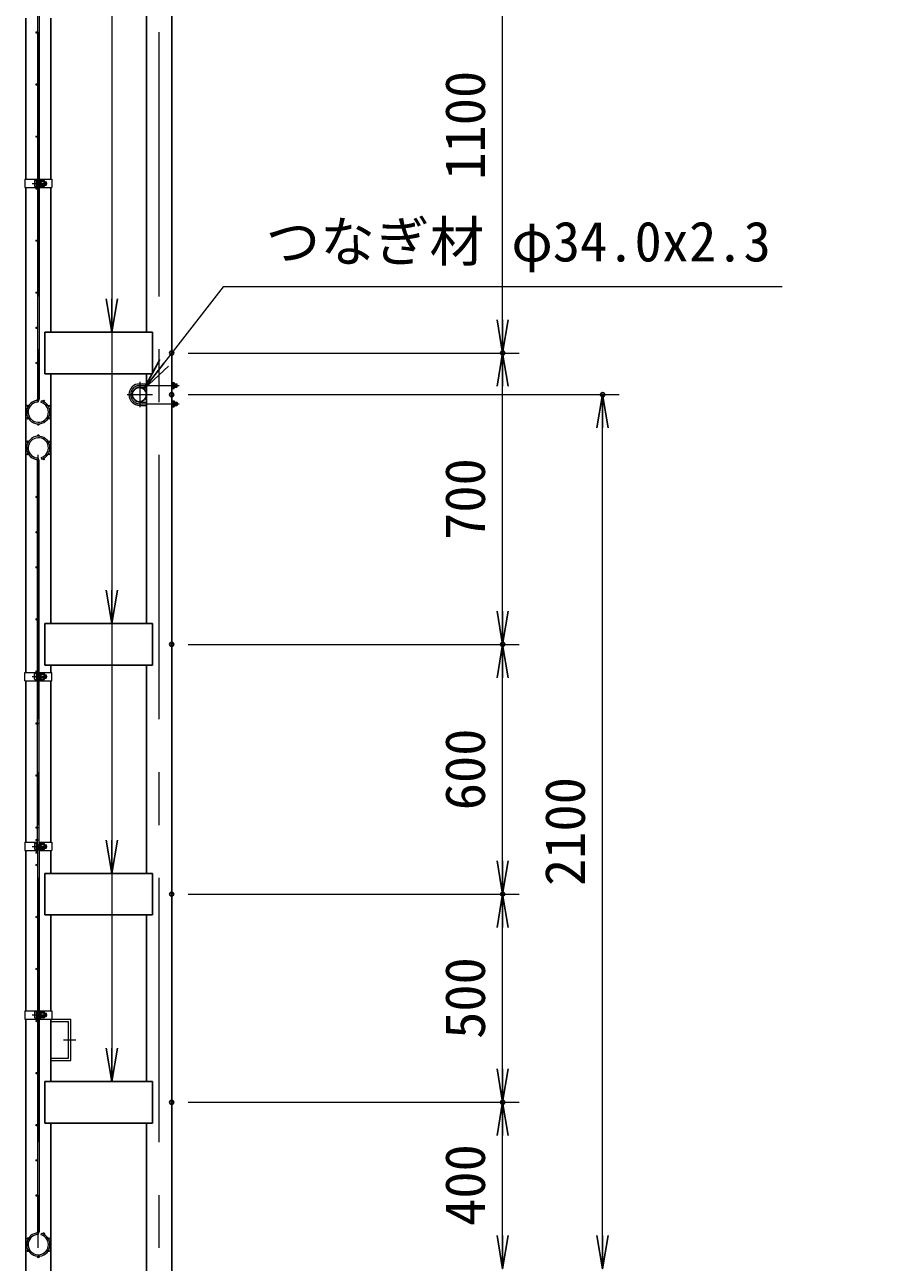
# Model space of a CAD drawing. Units: millimetres, scale not verified. Extents: x -8400 to 8400, y -5940 to 5940.
# Drawn here: x -1921 to 143, y -2901 to 72 of the extents above; entities that cross this region are included whole.
import ezdxf
from ezdxf.enums import TextEntityAlignment as Align

# ---------------------------------------------------------------- set-up
doc = ezdxf.new("R2010")
doc.units = ezdxf.units.MM
doc.header["$LTSCALE"] = 20
doc.header["$PDMODE"] = 32
doc.header["$PDSIZE"] = 10
doc.linetypes.add('USER1', pattern=[50.8, 31.75, -6.35, 6.35, -6.35])
for name, color, linetype, lineweight in [('0-3_D-STR1', 1, 'Continuous', 25), ('0-4_D-STR-DIM', 7, 'Continuous', 13), ('0-A_D-STR3', 3, 'Continuous', 13), ('0-B_D-STR2', 7, 'Continuous', 13), ('0-C_D-BMK', 2, 'USER1', 13), ('0-D_D-STR-TXT', 7, 'Continuous', 13)]:
    doc.layers.add(name, color=color, linetype=linetype, lineweight=lineweight)
doc.layers.add('0-5_0', color=7, linetype='Continuous')
doc.layers.add('0-6_Defpoints', color=7, linetype='Continuous')
doc.styles.add('ＭＳ ゴシック', font='')
doc.styles.get('ＭＳ ゴシック').set_extended_font_data('MS Gothic')

# ---------------------------------------------------------------- blocks, each defined once
blk = doc.blocks.new('_Open')
at = {"layer": '0-5_0'}
blk.add_line((-20, 3.333), (0, 0), dxfattribs=at)
blk.add_lwpolyline([(-20, -3.333), (0, 0), (-20, 0)], dxfattribs=at)

msp = doc.modelspace()

# ---------------------------------------------------------------- linework, layer by layer
at = {"layer": '0-3_D-STR1'}
for p, q in [((-1568.62, -3617), (-1568.62, 2492)), ((-1629.12, 333), (-1629.12, -667)), ((-1919.12, 87.5), (-1919.12, -299.75)), ((-1858.62, -299.75), (-1858.62, 87.5)), ((-1919.12, -319.75), (-1919.12, -1484.25)), ((-1858.62, -667), (-1858.62, -319.75)), ((-1614.87, -667), (-1872.87, -667)), ((-1872.87, -667), (-1872.87, -767)), ((-1614.87, -667), (-1614.87, -767)), ((-1614.87, -767), (-1872.87, -767)), ((-1858.62, -1367), (-1858.62, -767)), ((-1629.12, -767), (-1629.12, -1367)), ((-1614.87, -1367), (-1872.87, -1367)), ((-1872.87, -1367), (-1872.87, -1467)), ((-1614.87, -1367), (-1614.87, -1467)), ((-1919.12, -1479.75), (-1919.12, -1484.25)), ((-1614.87, -1467), (-1872.87, -1467)), ((-1858.62, -1484.25), (-1858.62, -1467)), ((-1629.12, -1467), (-1629.12, -1967)), ((-1919.12, -1504.25), (-1919.12, -1892.5)), ((-1919.12, -1504.25), (-1919.12, -1587)), ((-1858.62, -1892.5), (-1858.62, -1504.25)), ((-1919.12, -1912.5), (-1919.12, -2297)), ((-1858.62, -1967), (-1858.62, -1912.5)), ((-1614.87, -1967), (-1872.87, -1967)), ((-1872.87, -1967), (-1872.87, -2067)), ((-1614.87, -1967), (-1614.87, -2067)), ((-1614.87, -2067), (-1872.87, -2067)), ((-1858.62, -2297), (-1858.62, -2067)), ((-1629.12, -2067), (-1629.12, -2467)), ((-1919.12, -2317), (-1919.12, -3617)), ((-1858.62, -2467), (-1858.62, -2317)), ((-1614.87, -2467), (-1872.87, -2467)), ((-1872.87, -2467), (-1872.87, -2567)), ((-1614.87, -2467), (-1614.87, -2567)), ((-1614.87, -2567), (-1872.87, -2567)), ((-1858.62, -3617), (-1858.62, -2567)), ((-1629.12, -2567), (-1629.12, -3617))]:
    msp.add_line(p, q, dxfattribs=at)
msp.add_circle((-1646.12, -817), 17, dxfattribs=at)
at = {"layer": '0-4_D-STR-DIM'}
for p, q in [((-773.87, -637), (-773.87, 303)), ((-1528.62, -717), (-733.87, -717)), ((-1528.62, -717), (-733.87, -717)), ((-773.87, -1337), (-773.87, -797)), ((-1528.62, -817), (-493.87, -817)), ((-533.87, -2837), (-533.87, -897)), ((-1528.62, -1417), (-733.87, -1417)), ((-1528.62, -1417), (-733.87, -1417)), ((-773.87, -1937), (-773.87, -1497)), ((-1528.62, -2017), (-733.87, -2017)), ((-1528.62, -2017), (-733.87, -2017)), ((-773.87, -2437), (-773.87, -2097)), ((-1528.62, -2517), (-733.87, -2517)), ((-1528.62, -2517), (-733.87, -2517)), ((-773.87, -2837), (-773.87, -2597))]:
    msp.add_line(p, q, dxfattribs=at)
at = {"layer": '0-6_Defpoints'}
for p in [(-1568.62, -717), (-1568.62, -717), (-773.87, -717), (-1568.62, -817), (-533.87, -817), (-1568.62, -1417), (-1568.62, -1417), (-773.87, -1417), (-1568.62, -2017), (-773.87, -2017), (-1568.62, -2517), (-1568.62, -2517), (-773.87, -2517)]:
    msp.add_point(p, dxfattribs=at)
at = {"layer": '0-A_D-STR3'}
for p, q in [((-1921.42, -299.75), (-1890.67, -299.75)), ((-1921.42, -299.75), (-1921.42, -319.75)), ((-1921.42, -319.75), (-1890.67, -319.75)), ((-1897.77, -303.25), (-1897.77, -316.25)), ((-1892.97, -319.75), (-1892.97, -299.75)), ((-1892.97, -301.75), (-1892.97, -317.75)), ((-1890.67, -319.75), (-1890.67, -299.75)), ((-1890.67, -305.75), (-1887.07, -305.75)), ((-1890.67, -306.42), (-1887.07, -306.42)), ((-1890.67, -313.07), (-1887.07, -313.07)), ((-1890.67, -313.75), (-1887.07, -313.75)), ((-1887.07, -319.75), (-1887.07, -299.75)), ((-1887.07, -299.75), (-1856.32, -299.75)), ((-1887.07, -319.75), (-1856.32, -319.75)), ((-1884.77, -319.75), (-1884.77, -299.75)), ((-1884.77, -305.25), (-1884.39, -302.09)), ((-1884.77, -305.25), (-1884.77, -314.25)), ((-1884.77, -314.25), (-1884.39, -317.41)), ((-1882.62, -302), (-1884.29, -302)), ((-1882.64, -317.5), (-1884.29, -317.5)), ((-1882.58, -309.75), (-1882.58, -302.02)), ((-1875.78, -305.99), (-1882.58, -305.99)), ((-1882.58, -309.75), (-1882.58, -317.47)), ((-1875.78, -313.5), (-1882.58, -313.5)), ((-1882.48, -302.24), (-1882.52, -302.07)), ((-1875.78, -302.24), (-1882.48, -302.24)), ((-1875.78, -317.25), (-1882.48, -317.25)), ((-1873.27, -304.75), (-1873.27, -314.75)), ((-1873.27, -305.75), (-1869.97, -305.75)), ((-1873.27, -306.42), (-1869.65, -306.42)), ((-1873.27, -313.07), (-1869.65, -313.07)), ((-1873.27, -313.75), (-1869.97, -313.75)), ((-1869.97, -305.75), (-1869.97, -313.75)), ((-1856.32, -299.75), (-1856.32, -319.75)), ((-1645.12, -791), (-1629.12, -791)), ((-1645.12, -799), (-1629.12, -799)), ((-1568.62, -802.5), (-1568.62, -787.5)), ((-1568.62, -787.5), (-1562.92, -787.5)), ((-1568.62, -791), (-1555.92, -791)), ((-1562.92, -791.25), (-1568.62, -791.25)), ((-1568.62, -791.8), (-1555.12, -791.8)), ((-1568.62, -798.2), (-1555.12, -798.2)), ((-1562.92, -798.75), (-1568.62, -798.75)), ((-1568.62, -799), (-1555.92, -799)), ((-1568.62, -802.5), (-1562.92, -802.5)), ((-1562.12, -800.87), (-1562.12, -789.24)), ((-1555.92, -799), (-1555.92, -791)), ((-1555.12, -791.8), (-1555.92, -791)), ((-1555.12, -798.2), (-1555.92, -799)), ((-1555.12, -798.2), (-1555.12, -791.8)), ((-1568.62, -831.5), (-1562.92, -831.5)), ((-1645.12, -835), (-1629.12, -835)), ((-1645.12, -843), (-1629.12, -843)), ((-1568.62, -835), (-1555.92, -835)), ((-1562.92, -835.25), (-1568.62, -835.25)), ((-1568.62, -842.2), (-1555.12, -842.2)), ((-1562.92, -842.75), (-1568.62, -842.75)), ((-1568.62, -843), (-1555.92, -843)), ((-1562.12, -833.12), (-1562.12, -844.76)), ((-1555.92, -835), (-1555.92, -843)), ((-1555.12, -835.8), (-1555.92, -835)), ((-1555.12, -842.2), (-1555.92, -843)), ((-1921.42, -1484.25), (-1890.67, -1484.25)), ((-1921.42, -1504.25), (-1921.42, -1484.25)), ((-1892.97, -1484.25), (-1892.97, -1504.25)), ((-1892.97, -1502.25), (-1892.97, -1486.25)), ((-1890.67, -1479.75), (-1890.67, -1459.75)), ((-1887.07, -1479.75), (-1887.07, -1459.75)), ((-1887.07, -1484.25), (-1856.32, -1484.25)), ((-1884.77, -1484.25), (-1884.77, -1504.25)), ((-1856.32, -1504.25), (-1856.32, -1484.25)), ((-1921.42, -1504.25), (-1890.67, -1504.25)), ((-1897.77, -1500.75), (-1897.77, -1487.75)), ((-1890.67, -1490.25), (-1887.07, -1490.25)), ((-1890.67, -1490.92), (-1887.07, -1490.92)), ((-1890.67, -1497.57), (-1887.07, -1497.57)), ((-1890.67, -1498.25), (-1887.07, -1498.25)), ((-1887.07, -1504.25), (-1856.32, -1504.25)), ((-1884.77, -1489.75), (-1884.39, -1486.59)), ((-1884.77, -1498.75), (-1884.77, -1489.75)), ((-1884.77, -1498.75), (-1884.39, -1501.91)), ((-1882.64, -1486.5), (-1884.29, -1486.5)), ((-1882.62, -1502), (-1884.29, -1502)), ((-1882.58, -1494.25), (-1882.58, -1486.52)), ((-1875.78, -1490.49), (-1882.58, -1490.49)), ((-1882.58, -1494.25), (-1882.58, -1501.97)), ((-1875.78, -1498), (-1882.58, -1498)), ((-1882.48, -1501.75), (-1882.52, -1501.92)), ((-1875.78, -1486.74), (-1882.48, -1486.74)), ((-1875.78, -1501.75), (-1882.48, -1501.75)), ((-1873.27, -1499.25), (-1873.27, -1489.25)), ((-1873.27, -1490.25), (-1869.97, -1490.25)), ((-1873.27, -1490.92), (-1869.65, -1490.92)), ((-1873.27, -1497.57), (-1869.65, -1497.57)), ((-1873.27, -1498.25), (-1869.97, -1498.25)), ((-1869.97, -1498.25), (-1869.97, -1490.25)), ((-1921.42, -1892.5), (-1890.67, -1892.5)), ((-1921.42, -1892.5), (-1921.42, -1912.5)), ((-1897.77, -1896), (-1897.77, -1909)), ((-1892.97, -1912.5), (-1892.97, -1892.5)), ((-1892.97, -1894.5), (-1892.97, -1910.5)), ((-1890.67, -1912.5), (-1890.67, -1892.5)), ((-1890.67, -1898.5), (-1887.07, -1898.5)), ((-1890.67, -1899.17), (-1887.07, -1899.17)), ((-1887.07, -1912.5), (-1887.07, -1892.5)), ((-1887.07, -1892.5), (-1856.32, -1892.5)), ((-1884.77, -1912.5), (-1884.77, -1892.5)), ((-1884.77, -1898), (-1884.39, -1894.84)), ((-1884.77, -1898), (-1884.77, -1907)), ((-1882.62, -1894.75), (-1884.29, -1894.75)), ((-1882.58, -1902.5), (-1882.58, -1894.77)), ((-1875.78, -1898.74), (-1882.58, -1898.74)), ((-1882.58, -1902.5), (-1882.58, -1910.22)), ((-1882.48, -1894.99), (-1882.52, -1894.82)), ((-1875.78, -1894.99), (-1882.48, -1894.99)), ((-1873.27, -1897.5), (-1873.27, -1907.5)), ((-1873.27, -1898.5), (-1869.97, -1898.5)), ((-1873.27, -1899.17), (-1869.65, -1899.17)), ((-1869.97, -1898.5), (-1869.97, -1906.5)), ((-1856.32, -1892.5), (-1856.32, -1912.5)), ((-1921.42, -1912.5), (-1890.67, -1912.5)), ((-1890.67, -1905.82), (-1887.07, -1905.82)), ((-1890.67, -1906.5), (-1887.07, -1906.5)), ((-1887.07, -1912.5), (-1856.32, -1912.5)), ((-1884.77, -1907), (-1884.39, -1910.16)), ((-1882.64, -1910.25), (-1884.29, -1910.25)), ((-1875.78, -1906.25), (-1882.58, -1906.25)), ((-1875.78, -1910), (-1882.48, -1910)), ((-1873.27, -1905.82), (-1869.65, -1905.82)), ((-1873.27, -1906.5), (-1869.97, -1906.5)), ((-1921.42, -2297), (-1890.67, -2297)), ((-1921.42, -2297), (-1921.42, -2317)), ((-1921.42, -2317), (-1890.67, -2317)), ((-1897.77, -2300.5), (-1897.77, -2313.5)), ((-1892.97, -2317), (-1892.97, -2297)), ((-1892.97, -2299), (-1892.97, -2315)), ((-1890.67, -2319.75), (-1890.67, -2299.75)), ((-1890.67, -2303), (-1887.07, -2303)), ((-1890.67, -2303.67), (-1887.07, -2303.67)), ((-1890.67, -2310.32), (-1887.07, -2310.32)), ((-1890.67, -2311), (-1887.07, -2311)), ((-1887.07, -2297), (-1856.32, -2297)), ((-1887.07, -2319.75), (-1887.07, -2299.75)), ((-1887.07, -2317), (-1856.32, -2317)), ((-1884.77, -2317), (-1884.77, -2297)), ((-1884.77, -2302.5), (-1884.39, -2299.34)), ((-1884.77, -2302.5), (-1884.77, -2311.5)), ((-1884.77, -2311.5), (-1884.39, -2314.66)), ((-1882.62, -2299.25), (-1884.29, -2299.25)), ((-1882.64, -2314.75), (-1884.29, -2314.75)), ((-1882.58, -2307), (-1882.58, -2299.27)), ((-1875.78, -2303.24), (-1882.58, -2303.24)), ((-1882.58, -2307), (-1882.58, -2314.72)), ((-1875.78, -2310.75), (-1882.58, -2310.75)), ((-1882.48, -2299.49), (-1882.52, -2299.32)), ((-1875.78, -2299.49), (-1882.48, -2299.49)), ((-1875.78, -2314.5), (-1882.48, -2314.5)), ((-1873.27, -2302), (-1873.27, -2312)), ((-1873.27, -2303), (-1869.97, -2303)), ((-1873.27, -2303.67), (-1869.65, -2303.67)), ((-1873.27, -2310.32), (-1869.65, -2310.32)), ((-1873.27, -2311), (-1869.97, -2311)), ((-1869.97, -2303), (-1869.97, -2311)), ((-1858.62, -2317), (-1810.62, -2317)), ((-1856.32, -2297), (-1856.32, -2317)), ((-1810.62, -2417), (-1810.62, -2317)), ((-1858.62, -2323), (-1816.62, -2323)), ((-1816.62, -2411), (-1816.62, -2323)), ((-1858.62, -2411), (-1816.62, -2411)), ((-1858.62, -2417), (-1810.62, -2417))]:
    msp.add_line(p, q, dxfattribs=at)
for points in [[(-1568.62, -831.5), (-1568.62, -846.5), (-1562.92, -846.5)], [(-1568.62, -835.8), (-1555.12, -835.8), (-1555.12, -842.2)]]:
    msp.add_lwpolyline(points, dxfattribs=at)
for centre, radius, start, end in [((-1884.29, -302.1), 0.1, 90, 173), ((-1884.29, -317.4), 0.1, 187, 270), ((-1882.64, -317.4), 0.1, 270, 337.2244), ((-1882.62, -302.1), 0.1, 15, 90), ((-1887.46, -304.12), 5.32, 339.37322, 22.7756), ((-1887.46, -315.38), 5.32, 337.2244, 20.62678), ((-1903.33, -309.75), 21.19, 0, 10.20031), ((-1903.33, -309.75), 21.19, 349.79969, 0), ((-1876.8, -304.12), 2.13, 298.45309, 61.54691), ((-1881.54, -309.75), 6.87, 0, 33.09348), ((-1881.54, -309.75), 6.87, 326.90652, 0), ((-1876.8, -315.38), 2.13, 298.45309, 61.54691), ((-1880.05, -309), 8, 32.13463, 57.68315), ((-1880.05, -310.49), 8, 302.31685, 327.86537), ((-1877.47, -309.75), 8.5, 331.92751, 28.07249), ((-1645.12, -817), 26, 90, 270), ((-1645.12, -817), 18, 90, 270), ((-1564.71, -789.37), 2.59, 313.61134, 46.38866), ((-1571.31, -795), 9.19, 335.91485, 24.08515), ((-1564.68, -800.62), 2.57, 313.14552, 46.85448), ((-1564.68, -833.37), 2.57, 313.14552, 46.85448), ((-1571.31, -839), 9.19, 335.91485, 24.08515), ((-1564.71, -844.62), 2.59, 313.61134, 46.38866), ((-1884.29, -1486.6), 0.1, 90, 173), ((-1884.29, -1501.9), 0.1, 187, 270), ((-1882.64, -1486.6), 0.1, 22.7756, 90), ((-1882.62, -1501.9), 0.1, 270, 345), ((-1887.46, -1488.62), 5.32, 339.37322, 22.7756), ((-1887.46, -1499.88), 5.32, 337.2244, 20.62678), ((-1903.33, -1494.25), 21.19, 0, 10.20031), ((-1903.33, -1494.25), 21.19, 349.79969, 0), ((-1876.8, -1488.62), 2.13, 298.45309, 61.54691), ((-1881.54, -1494.25), 6.87, 0, 33.09348), ((-1881.54, -1494.25), 6.87, 326.90652, 0), ((-1876.8, -1499.88), 2.13, 298.45309, 61.54691), ((-1880.05, -1493.5), 8, 32.13463, 57.68315), ((-1880.05, -1494.99), 8, 302.31685, 327.86537), ((-1877.47, -1494.25), 8.5, 331.92751, 28.07249), ((-1884.29, -1894.85), 0.1, 90, 173), ((-1882.62, -1894.85), 0.1, 15, 90), ((-1887.46, -1896.87), 5.32, 339.37322, 22.7756), ((-1903.33, -1902.5), 21.19, 0, 10.20031), ((-1903.33, -1902.5), 21.19, 349.79969, 0), ((-1876.8, -1896.87), 2.13, 298.45309, 61.54691), ((-1881.54, -1902.5), 6.87, 0, 33.09348), ((-1881.54, -1902.5), 6.87, 326.90652, 0), ((-1880.05, -1901.75), 8, 32.13463, 57.68315), ((-1877.47, -1902.5), 8.5, 331.92751, 28.07249), ((-1884.29, -1910.15), 0.1, 187, 270), ((-1882.64, -1910.15), 0.1, 270, 337.2244), ((-1887.46, -1908.13), 5.32, 337.2244, 20.62678), ((-1876.8, -1908.13), 2.13, 298.45309, 61.54691), ((-1880.05, -1903.24), 8, 302.31685, 327.86537), ((-1884.29, -2299.35), 0.1, 90, 173), ((-1884.29, -2314.65), 0.1, 187, 270), ((-1882.64, -2314.65), 0.1, 270, 337.2244), ((-1882.62, -2299.35), 0.1, 15, 90), ((-1887.46, -2301.37), 5.32, 339.37322, 22.7756), ((-1887.46, -2312.63), 5.32, 337.2244, 20.62678), ((-1903.33, -2307), 21.19, 0, 10.20031), ((-1903.33, -2307), 21.19, 349.79969, 0), ((-1876.8, -2301.37), 2.13, 298.45309, 61.54691), ((-1881.54, -2307), 6.87, 0, 33.09348), ((-1881.54, -2307), 6.87, 326.90652, 0), ((-1876.8, -2312.63), 2.13, 298.45309, 61.54691), ((-1880.05, -2306.25), 8, 32.13463, 57.68315), ((-1880.05, -2307.74), 8, 302.31685, 327.86537), ((-1877.47, -2307), 8.5, 331.92751, 28.07249)]:
    msp.add_arc(centre, radius, start, end, dxfattribs=at)
for centre, start_param, end_param in [((-1892.97, -303.25), 1.5707963, 3.1415927), ((-1892.97, -316.25), 3.1415927, 4.712389), ((-1892.97, -1487.75), 1.5707963, 3.1415927), ((-1892.97, -1500.75), 3.1415927, 4.712389), ((-1892.97, -1896), 1.5707963, 3.1415927), ((-1892.97, -1909), 3.1415927, 4.712389), ((-1892.97, -2300.5), 1.5707963, 3.1415927), ((-1892.97, -2313.5), 3.1415927, 4.712389)]:
    msp.add_ellipse(centre, major_axis=(4.8, 0), ratio=0.3125, start_param=start_param, end_param=end_param, dxfattribs=at)
at = {"layer": '0-B_D-STR2'}
for p, q in [((-1890.67, 98), (-1890.67, -827.86)), ((-1887.07, 98), (-1887.07, -827.86)), ((-1881.9, -835.61), (-1880.87, -832.16)), ((-1890.67, -1902), (-1890.67, -976.13)), ((-1887.07, -1902), (-1887.07, -976.13)), ((-1881.9, -968.38), (-1880.87, -971.83)), ((-1890.67, -1902), (-1890.67, -2827.86)), ((-1887.07, -1902), (-1887.07, -2827.86)), ((-1881.9, -2835.61), (-1880.87, -2832.16))]:
    msp.add_line(p, q, dxfattribs=at)
for centre in [(-1892.47, 53), (-1892.47, -72), (-1892.47, -197), (-1892.47, -322), (-1892.47, -447), (-1892.47, -572), (-1892.47, -656.5), (-1892.47, -741), (-1875.76, -832.24), (-1914.68, -844.1), (-1863.07, -844.1), (-1914.68, -873.9), (-1888.87, -888.8), (-1863.07, -873.9), (-1888.87, -915.2), (-1914.68, -930.1), (-1863.07, -930.1), (-1914.68, -959.9), (-1875.76, -971.75), (-1863.07, -959.9), (-1892.47, -1063), (-1892.47, -1147.5), (-1892.47, -1232), (-1892.47, -1357), (-1892.47, -1482), (-1892.47, -1607), (-1892.47, -1732), (-1892.47, -1857), (-1892.47, -1887), (-1892.47, -1917), (-1892.47, -1947), (-1892.47, -2072), (-1892.47, -2197), (-1892.47, -2322), (-1892.47, -2447), (-1892.47, -2572), (-1892.47, -2656.5), (-1892.47, -2741), (-1914.68, -2844.1), (-1875.76, -2832.24), (-1863.07, -2844.1), (-1914.68, -2873.9), (-1863.07, -2873.9), (-1888.87, -2888.8)]:
    msp.add_circle(centre, 1.8, dxfattribs=at)
for centre, radius, start, end in [((-1888.87, -859), 28, 99.83934, 73.39579), ((-1894.27, -827.86), 3.6, 279.83934, 0), ((-1894.27, -827.86), 7.2, 279.83934, 0), ((-1888.87, -859), 24.4, 99.83934, 73.39579), ((-1888.87, -945), 28, 286.60421, 260.16066), ((-1888.87, -945), 24.4, 286.60421, 260.16066), ((-1894.27, -976.13), 3.6, 0, 80.16066), ((-1894.27, -976.13), 7.2, 0, 80.16066), ((-1888.87, -2859), 28, 99.83934, 73.39579), ((-1888.87, -2859), 24.4, 99.83934, 73.39579), ((-1894.27, -2827.86), 3.6, 279.83934, 0), ((-1894.27, -2827.86), 7.2, 279.83934, 0)]:
    msp.add_arc(centre, radius, start, end, dxfattribs=at)
at = {"layer": '0-C_D-BMK'}
for p, q in [((-1888.87, -3629), (-1888.87, 4098)), ((-1598.87, -3629), (-1598.87, 2514)), ((-1903.29, -309.75), (-1867.55, -309.75)), ((-1645.12, -786.52), (-1645.12, -847.47)), ((-1645.12, -795), (-1550.37, -795)), ((-1675.35, -817), (-1614.89, -817)), ((-1645.12, -839), (-1550.37, -839)), ((-1903.29, -1494.25), (-1867.55, -1494.25)), ((-1903.29, -1902.5), (-1867.55, -1902.5)), ((-1903.29, -2307), (-1867.55, -2307)), ((-1828.64, -2367), (-1798.61, -2367))]:
    msp.add_line(p, q, dxfattribs=at)
msp.add_arc((-1645.12, -817), 22, 90, 270, dxfattribs=at)
at = {"layer": '0-D_D-STR-TXT'}
for points in [[(142.62, 1133), (-1712.19, 1133), (-1712.19, -2465)], [(142.62, 1133), (-1712.19, 1133), (-1712.19, -665)], [(142.62, 1133), (-1712.19, 1133), (-1712.19, -1965)], [(142.62, 1133), (-1712.19, 1133), (-1712.19, -1365)], [(-102.21, -558.02), (-1444.88, -558.02), (-1634.47, -801.99)]]:
    msp.add_lwpolyline(points, dxfattribs=at)

# ---------------------------------------------------------------- block references
at = {"layer": '0-4_D-STR-DIM', "xscale": 4, "yscale": 4}
for p, rotation in [((-773.87, -717), 270), ((-773.87, -717), 90), ((-533.87, -817), 90), ((-773.87, -1417), 270), ((-773.87, -1417), 90), ((-773.87, -2017), 270), ((-773.87, -2017), 90), ((-773.87, -2517), 270), ((-773.87, -2517), 90), ((-773.87, -2917), 270), ((-533.87, -2917), 270)]:
    msp.add_blockref('_Open', p, dxfattribs=dict(at, rotation=rotation))
at = {"layer": '0-D_D-STR-TXT', "xscale": 4, "yscale": 4}
for p, rotation in [((-1712.19, -667), 270), ((-1635.69, -803.57), 232.15042), ((-1712.19, -1367), 270), ((-1712.19, -1967), 270), ((-1712.19, -2467), 270)]:
    msp.add_blockref('_Open', p, dxfattribs=dict(at, rotation=rotation))

# ---------------------------------------------------------------- texts
at = {"layer": '0-4_D-STR-DIM', "style": 'ＭＳ ゴシック'}
for s, p in [('1100', (-787.37, -300.8)), ('700', (-787.37, -1166)), ('600', (-787.37, -1815.5)), ('2100', (-547.37, -1997.5)), ('500', (-787.37, -2364.75)), ('400', (-787.37, -2814))]:
    msp.add_text(s, height=96.19, rotation=90, dxfattribs=at).set_placement(p, align=Align.BOTTOM_LEFT)
at = {"layer": '0-D_D-STR-TXT', "style": 'ＭＳ ゴシック'}
msp.add_text('つなぎ材 φ34.0x2.3', height=96.19, dxfattribs=at).set_placement((-1343.03, -526), align=Align.BOTTOM_LEFT)

doc.saveas('drawing.dxf')
